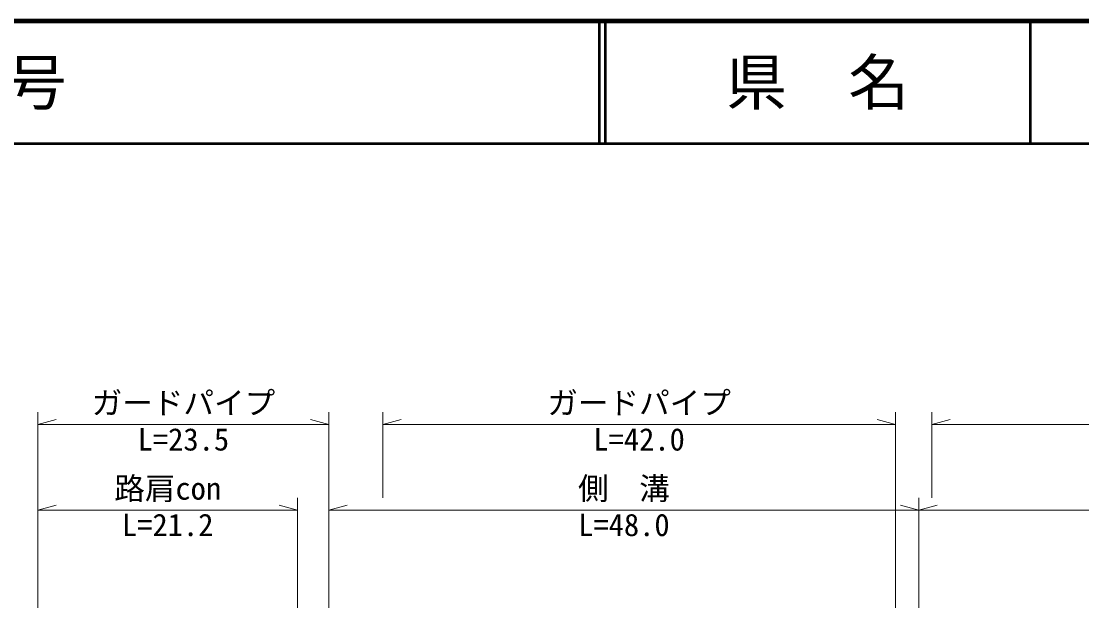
# Model space of a CAD drawing. Units: millimetres, scale not verified. Extents: x 40000 to 680000, y 20000 to 380000.
# Drawn here: x 250498 to 337227, y 332000 to 380000 of the extents above; entities that cross this region are included whole.
import ezdxf
from ezdxf.enums import TextEntityAlignment as Align

# ---------------------------------------------------------------- set-up
doc = ezdxf.new("R2010")
doc.units = ezdxf.units.MM
doc.header["$LTSCALE"] = 1000
for name, color, linetype, lineweight in [('M-STR-HTXT', 7, 'Continuous', 13), ('M-TTL', 2, 'Continuous', 140), ('M-TTL-LINE', 7, 'Continuous', 50)]:
    doc.layers.add(name, color=color, linetype=linetype, lineweight=lineweight)
doc.layers.add('M-TTL-TXT', color=7, linetype='Continuous')
doc.styles.add('ＭＳ ゴシック', font='')
doc.styles.get('ＭＳ ゴシック').set_extended_font_data('MS Gothic')

msp = doc.modelspace()

# ---------------------------------------------------------------- linework, layer by layer
at = {"layer": 'M-STR-HTXT'}
for p, q in [((251866, 348000), (251866, 332000)), ((275657, 348000), (275657, 332000)), ((280061, 348000), (280061, 341000)), ((321989, 348000), (321989, 332000)), ((324963, 348000), (324963, 341000)), ((251866, 347000), (253366, 347400)), ((251866, 347000), (275657, 347000)), ((275657, 347000), (274157, 347400)), ((280061, 347000), (281561, 347400)), ((280061, 347000), (321989, 347000)), ((321989, 347000), (320489, 347400)), ((324963, 347000), (326463, 347400)), ((324963, 347000), (416485, 347000)), ((273088, 341000), (273088, 332000)), ((323910, 341000), (323910, 332000)), ((251866, 340000), (253366, 340400)), ((251866, 340000), (273088, 340000)), ((273088, 340000), (271588, 340400)), ((275657, 340000), (277157, 340400)), ((275657, 340000), (323910, 340000)), ((323910, 340000), (322410, 340400)), ((323910, 340000), (325410, 340400)), ((323910, 340000), (416485, 340000))]:
    msp.add_line(p, q, dxfattribs=at)
at = {"layer": 'M-TTL'}
msp.add_line((680000, 380000), (40000, 380000), dxfattribs=at)
at = {"layer": 'M-TTL-LINE'}
for p, q in [((297750, 380000), (297750, 370000)), ((298250, 380000), (298250, 370000)), ((333000, 380000), (333000, 370000)), ((40000, 370000), (680000, 370000))]:
    msp.add_line(p, q, dxfattribs=at)

# ---------------------------------------------------------------- texts
at = {"layer": 'M-STR-HTXT', "style": 'ＭＳ ゴシック'}
for s, p in [('ガードパイプ', (263762, 347300)), ('ガードパイプ', (301025, 347300)), ('路肩con', (262477, 340300)), ('側\u3000溝', (299784, 340300))]:
    msp.add_text(s, height=1833, dxfattribs=at).set_placement(p, align=Align.BOTTOM_CENTER)
for s, p in [('L=23.5', (263762, 346700)), ('L=42.0', (301025, 346700)), ('L=21.2', (262477, 339700)), ('L=48.0', (299784, 339700))]:
    msp.add_text(s, height=1833, dxfattribs=at).set_placement(p, align=Align.TOP_CENTER)
at = {"layer": 'M-TTL-TXT', "style": 'ＭＳ ゴシック'}
msp.add_text('一般国道\u3000315号', height=3666, dxfattribs=at).set_placement((216734, 375000), align=Align.MIDDLE_LEFT)
msp.add_text('県\u3000名', height=3666, dxfattribs=at).set_placement((315625, 375000), align=Align.MIDDLE_CENTER)

doc.saveas('drawing.dxf')
